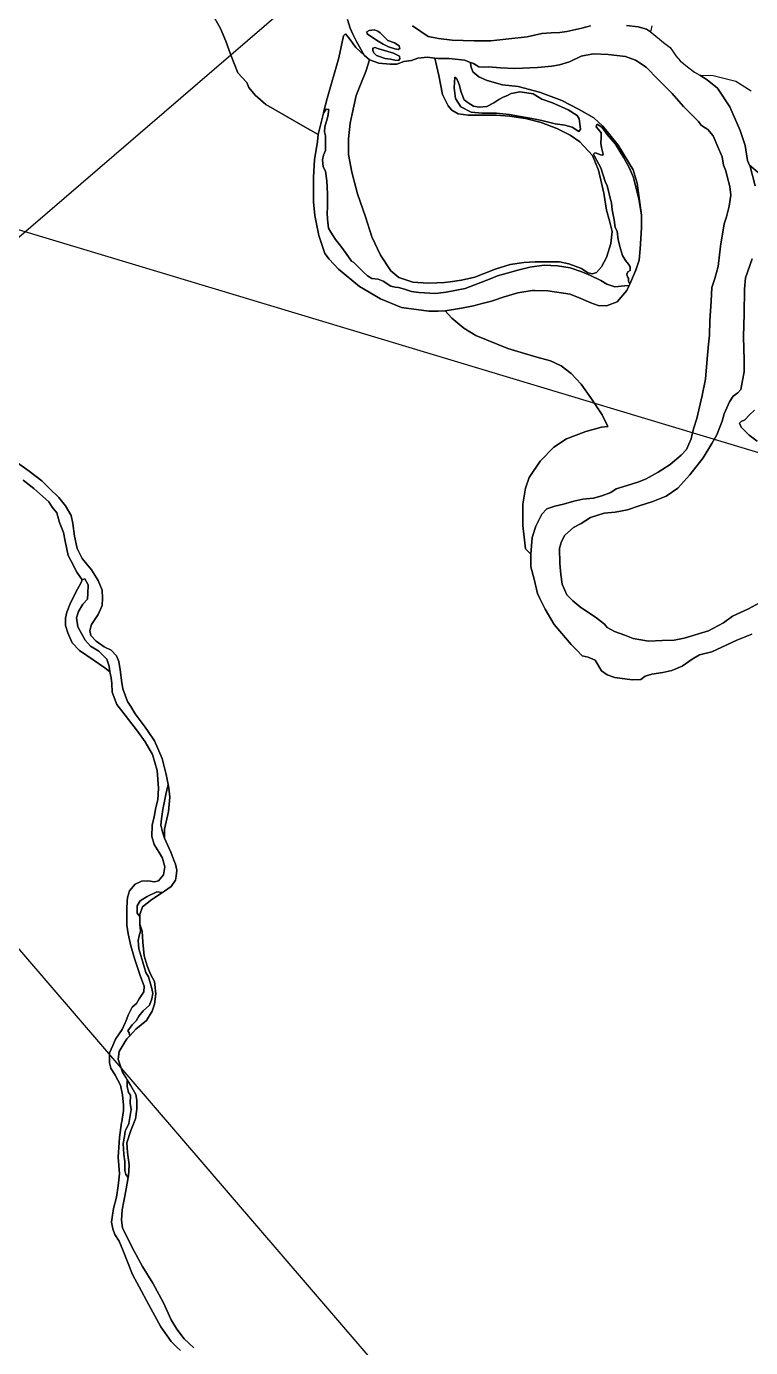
# Model space of a CAD drawing. Header units: inches. Extents: x 288635 to 1232953, y 676945 to 1655780.
# Drawn here: x 402985 to 427637, y 836816 to 881761 of the extents above; entities that cross this region are included whole.
import ezdxf

# ---------------------------------------------------------------- set-up
doc = ezdxf.new("R2010")
doc.units = ezdxf.units.IN
doc.header["$MEASUREMENT"] = 0
doc.layers.add('Images', color=7, linetype='Continuous')
picture_1 = doc.add_image_def('image13.jpg', size_in_pixel=(2536, 3725))
picture_2 = doc.add_image_def('image14.jpg', size_in_pixel=(2572, 3729))

msp = doc.modelspace()

# ---------------------------------------------------------------- linework, layer by layer
at = {"color": 1}
for points in [[(409385.1282, 882051.1064), (409593.4086, 881685.3457), (409771.209, 881258.6249), (409928.6893, 880816.664), (410187.0995, 880182.2624), (410486.8201, 879857.1418), (410552.8603, 879684.4214), (410776.3807, 879420.2609), (411131.9814, 879105.3003), (412473.1041, 878328.0587), (412920.145, 878089.2982), (412889.6649, 877845.4578), (412793.1447, 877220.6165), (412762.6647, 876631.3353), (412762.6647, 875798.2137), (412808.3848, 875325.7727), (412935.385, 874645.0514), (413148.7455, 874030.3701), (413296.4891, 873841.9864), (413608.698, 873503.3191), (414328.3661, 872915.9429), (415036.8159, 872493.667), (415758.1773, 872193.9465), (416687.8192, 872072.0262), (417002.7118, 872077.8575), (417236.4603, 872082.1862), (417465.0608, 871833.2657), (417876.5416, 871497.9851), (418282.9424, 871243.9846), (419370.0646, 870807.1037), (419822.1855, 870664.8634), (420360.6665, 870512.4631), (420822.9475, 870380.3828), (421193.7882, 870217.8225), (421534.1489, 869948.582), (421869.4296, 869592.9812), (422219.9503, 869090.0602), (422580.631, 868551.5792), (422778.7514, 868155.3384), (422565.391, 868129.9383), (422031.9899, 867982.618), (421701.7892, 867850.5378), (421366.5086, 867733.6975), (420939.7877, 867444.137), (420472.4268, 866971.696), (420101.586, 866417.9749), (419979.6658, 866057.2942), (419878.0656, 865508.6531), (419883.1456, 864787.2916), (419979.6658, 863984.65), (420152.3861, 863801.7697), (420157.4661, 863380.1288), (420264.1464, 862958.488), (420380.9866, 862470.807), (420467.3468, 862298.0867), (420640.0671, 861932.3259), (420955.0277, 861419.2449), (421533.9821, 860737.8885), (421730.1787, 860530.4807), (421904.3995, 860346.3044), (422110.7749, 860298.6793), (422348.9004, 860198.1375), (422565.8592, 859838.3034), (422756.3596, 859706.0115), (423020.9434, 859616.053), (423603.0279, 859536.6778), (423904.6535, 859547.2612), (424047.5288, 859653.0947), (424269.7793, 859721.8865), (424645.4883, 859785.3866), (424952.4056, 859854.1784), (425312.2397, 859997.0537), (425645.6153, 860229.8875), (425899.6159, 860378.0545), (426312.3667, 860483.888), (427164.3267, 860880.7638), (427682.9111, 861081.8476)], [(413918.1797, 881995.0841), (414004.5399, 881705.5235), (414101.0601, 881497.2431), (414222.9804, 881253.4026), (414380.4607, 880958.762), (414476.9809, 880786.0416), (414203.0221, 881046.001), (413959.1817, 881376.2017), (413847.4214, 881513.3619), (413781.3813, 881442.2418), (413623.901, 880695.4803), (413227.6602, 879308.6375), (413110.82, 878876.8367), (413097.9007, 878814.8239), (412920.145, 878089.2982), (412473.1041, 878328.0587), (411131.9814, 879105.3003), (410776.3807, 879420.2609), (410552.8603, 879684.4214), (410486.8201, 879857.1418), (410187.0995, 880182.2624), (409928.6893, 880816.664), (409771.209, 881258.6249), (409593.4086, 881685.3457), (409385.1282, 882051.1064)], [(422186.6583, 881775.3736), (421892.0177, 881704.2535), (421384.0167, 881587.4132), (421145.2562, 881551.8532), (420845.5356, 881541.6932), (420525.495, 881516.2931), (420032.734, 881409.6129), (419402.8127, 881338.4927), (418798.2915, 881272.4526), (418229.3304, 881267.3726), (417482.5689, 881297.8527), (417010.1279, 881348.6528), (416661.3852, 881421.0429), (416133.0642, 881776.6436)], [(424274.5425, 881780.4536), (424234.3654, 881574.906), (424091.6621, 881663.6134), (423812.2615, 881749.9736), (423416.0207, 881795.6937)], [(427888.8404, 876791.7804), (427604.2035, 877037.4107), (427532.1755, 877201.4744), (427455.9754, 877704.3954), (427278.175, 878222.5565), (426932.7343, 879020.1181), (426506.0135, 879655.1193), (426155.4928, 879944.6799), (425911.6523, 880102.1602), (426359.7574, 880088.707), (427131.9189, 879900.7466), (427660.24, 879570.5459)], [(427796.336, 876337.8727), (427623.6157, 876993.194), (427604.2035, 877037.4107), (427888.8404, 876791.7804)], [(427945.2438, 862146.3352), (427568.0531, 861943.1348), (427015.602, 861695.4843), (426717.1514, 861466.8838), (426202.8004, 861200.1833), (425377.2987, 860952.5328), (425034.398, 860882.6826), (424621.6472, 860869.9826), (424158.0963, 860850.9326), (423637.3952, 860933.4827), (423351.6447, 861047.783), (422999.8539, 861174.7832), (422756.0135, 861317.0235), (422664.5733, 861423.7037), (422359.7727, 861667.5442), (421861.9317, 861997.7449), (421582.5311, 862216.1853), (421384.4107, 862419.3857), (421226.9304, 862785.1464), (421181.2103, 863110.2671), (421145.6502, 863491.2679), (421135.4902, 864014.5089), (421201.5304, 864243.1094), (421308.2106, 864451.3898), (421602.8512, 864710.4703), (421872.0917, 864847.6306), (422181.9723, 865050.831), (422649.3332, 865203.2313), (423030.334, 865238.7913), (423451.9749, 865314.9915), (423843.1356, 865447.0718), (424306.2632, 865600.9537), (424758.3841, 865778.7541), (425154.6249, 866047.9946), (425566.1057, 866505.1955), (426023.3067, 867084.3167), (426312.8672, 867571.9977), (426490.6676, 867866.6383), (426663.3879, 868333.9992), (426739.5881, 868577.8397), (426922.4685, 868989.3205), (427044.3887, 869177.2809), (427206.949, 869299.2011), (427303.4692, 869405.8813), (427359.3493, 869710.682), (427420.3095, 870005.3225), (427415.3353, 870409.5009), (427395.0152, 871201.9824), (427420.4153, 871984.304), (427425.4953, 872817.4257), (427461.0554, 873208.5865), (427684.5758, 873858.8278)], [(427858.3604, 867652.8421), (427589.1198, 867856.0425), (427314.7993, 868130.3631), (427258.9192, 868262.4433), (427319.8793, 868318.3234), (427436.7195, 868379.2835), (427594.1999, 868541.8439), (427766.9202, 868704.4042)], [(427766.9202, 868704.4042), (427594.1999, 868541.8439), (427436.7195, 868379.2835), (427319.8793, 868318.3234), (427258.9192, 868262.4433), (427314.7993, 868130.3631), (427589.1198, 867856.0425), (427858.3604, 867652.8421)], [(408687.2714, 836805.1846), (408357.0708, 837115.0652), (408108.1503, 837445.2658), (407915.1099, 837760.2265), (407650.9494, 838334.2676), (407285.1886, 839004.829), (406939.7479, 839573.7901), (406584.1472, 840218.9514), (406259.0266, 840894.5927), (406218.3865, 841153.6733), (406248.8666, 841504.194), (406304.2965, 841797.6468), (406335.2267, 841961.3949), (406380.6358, 842218.7127), (406380.6377, 842218.7235), (406380.6389, 842218.7304), (406447.378, 842596.9184), (406457.147, 842652.2763), (406482.547, 843038.357), (406426.6669, 843449.8379), (406406.3469, 843780.0385), (406543.5071, 844196.5993), (406700.9875, 844597.9201), (406741.6275, 844928.1208), (406741.6275, 845238.0014), (406711.1475, 845425.9618), (406533.3471, 845740.9224), (406418.8022, 845927.5882), (406374.8406, 845999.2294), (406259.0266, 846187.9633), (406111.7063, 846629.9242), (406147.2664, 846883.9247), (406315.0119, 847171.1177), (406406.3469, 847320.8056), (406503.5676, 847424.5076), (406711.1475, 847645.9262), (407076.9082, 847940.5668), (407262.3286, 848260.1136), (407346.9954, 848498.2391), (407389.3288, 848847.4898), (407346.9954, 849265.5323), (407204.1201, 849519.5328), (407092.9949, 849805.2833), (406997.7447, 850143.9507), (406950.1196, 850609.6183), (406928.9529, 850980.0357), (406849.5778, 851223.4528), (406845.3031, 851484.2075), (406844.2861, 851546.2452), (406939.5363, 851810.829), (407251.7452, 852059.5378), (407616.5266, 852296.8655), (407690.9544, 852345.2884), (407907.9132, 852504.0387), (408061.3718, 852715.7058), (408082.5386, 852847.9978), (408103.7053, 853059.6648), (408061.3718, 853266.0403), (408008.2934, 853396.168), (407897.3299, 853668.2077), (407690.9544, 854149.7504), (407680.3711, 854456.6676), (407817.9547, 855049.3355), (407865.5798, 855541.4615), (407828.538, 855848.3788), (407806.6461, 855967.4158), (407743.8712, 856308.7547), (407711.4027, 856443.8237), (407611.5793, 856859.0891), (407346.9954, 857451.757), (407127.7714, 857771.6083), (407024.2031, 857922.7162), (406690.3592, 858371.2388), (406537.2525, 858620.4124), (406431.2787, 858792.8796), (406268.7184, 859224.6805), (406222.9983, 859514.2411), (406187.1509, 859797.037), (406177.2782, 859874.9218), (406131.5581, 860154.3224), (406050.2779, 860347.3628), (405872.4776, 860540.4031), (405628.6371, 860652.1634), (405359.3965, 860845.2038), (405176.5162, 861038.2441), (405146.0361, 861205.8845), (405201.9162, 861419.2449), (405425.4367, 861749.4456), (405562.597, 862059.3262), (405577.837, 862313.3267), (405562.597, 862582.5672), (405425.4367, 862912.7679), (405196.8362, 863278.5286), (404886.9556, 863654.4494), (404709.1552, 863999.8901), (404622.7951, 864421.5309), (404566.915, 864848.2518), (404505.9548, 865122.5723), (404312.9145, 865452.773), (404089.394, 865732.1735), (403774.4334, 866042.0541), (403510.2728, 866301.1347), (403083.552, 866626.2553), (402677.1512, 866915.8159)], [(402876.3451, 866324.5161), (403242.1058, 866045.1155), (403745.0268, 865587.9146), (403861.867, 865410.1143), (404019.3473, 865217.0739), (404115.8675, 864881.7932), (404242.8678, 864546.5125), (404303.8279, 864246.7919), (404410.5081, 863759.111), (404491.7883, 863591.4706), (404705.1487, 863195.2298), (404807.7187, 863042.8401), (404882.9491, 862931.0693), (404852.469, 862839.6291), (404720.3887, 862621.1887), (404486.7083, 862148.7477), (404364.788, 861838.8671), (404319.0679, 861635.6667), (404319.0679, 861376.5862), (404395.2681, 861127.6657), (404542.5884, 860787.305), (404797.3721, 860531.6958), (405254.573, 860211.6552), (405655.8938, 859942.4147), (405823.5341, 859805.2544), (405869.2542, 859596.974), (405889.5743, 859409.0136), (405904.8143, 859114.373), (406062.2946, 858697.8122), (406346.7752, 858332.0514), (406459.1605, 858187.1692), (406768.416, 857788.4903), (407022.4165, 857422.7296), (407281.497, 856996.0088), (407438.9773, 856447.3677), (407479.6174, 855842.8465), (407464.3774, 855451.6857), (407388.1772, 855192.6052), (407357.6972, 854994.4848), (407332.2971, 854872.5645), (407271.337, 854593.164), (407251.017, 854202.0032), (407337.3771, 853932.7626), (407499.9375, 853653.3621), (407617.5679, 853467.1139), (407633.5117, 853415.2597), (407698.0579, 853165.6811), (407647.2578, 852901.5206), (407484.6974, 852698.3202), (407342.4572, 852657.6801), (407113.8567, 852698.3202), (406905.5763, 852683.0801), (406858.5321, 852662.2931), (406687.1358, 852586.5599), (406489.0154, 852357.9595), (406428.0553, 852129.359), (406416.8621, 851985.7667), (406398.4219, 851749.2049), (406402.6553, 851181.9371), (406452.9262, 850894.5991), (406539.2864, 850483.1182), (406676.4467, 850020.8373), (406869.487, 849436.6361), (406991.4073, 849111.5155), (406986.3273, 848918.4751), (406823.767, 848679.7146), (406732.3268, 848522.2343), (406585.0065, 848395.2341), (406452.9262, 848120.9135), (406366.2457, 847910.4037), (406346.246, 847861.833), (406249.7258, 847638.3125), (406016.0453, 847313.1919), (405922.3128, 847089.676), (405817.9249, 846840.7509), (405812.8449, 846500.3903), (405863.645, 846322.5899), (406010.9653, 846083.8294), (406183.6857, 845743.4688), (406259.8858, 845413.2681), (406290.3659, 845067.8274), (406285.2859, 844884.947), (406229.4058, 844498.8663), (406226.0326, 844475.2541), (406176.7565, 844130.3214), (406153.2056, 843965.4652), (406142.4874, 843787.275), (406112.5655, 843289.8238), (406150.6914, 842727.4673), (406112.5655, 842314.4619), (406050.6054, 841938.4998), (405954.7072, 841542.1414), (405919.1471, 841318.621), (405883.587, 841079.8605), (405929.3071, 840851.26), (405995.3472, 840663.2997), (406142.6675, 840439.7792), (406274.7478, 840104.4985), (406594.7884, 839306.9369), (406818.3089, 838880.2161), (407153.5896, 838275.6949), (407565.0704, 837518.7734), (407915.5911, 837020.9324), (408103.5515, 836832.972), (408225.4717, 836716.1318)]]:
    msp.add_lwpolyline(points, dxfattribs=at)
at = {"color": 1, "ltscale": 3}
for points in [[(427682.9111, 861081.8476), (427164.3267, 860880.7638), (426312.3667, 860483.888), (425899.6159, 860378.0545), (425645.6153, 860229.8875), (425312.2397, 859997.0537), (424952.4056, 859854.1784), (424645.4883, 859785.3866), (424269.7793, 859721.8865), (424047.5288, 859653.0947), (423904.6535, 859547.2612), (423603.0279, 859536.6778), (423020.9434, 859616.053), (422756.3596, 859706.0115), (422565.8592, 859838.3034), (422348.9004, 860198.1375), (422110.7749, 860298.6793), (421904.3995, 860346.3044), (421730.1787, 860530.4807), (421533.9821, 860737.8885), (420955.0277, 861419.2449), (420640.0671, 861932.3259), (420467.3468, 862298.0867), (420380.9866, 862470.807), (420264.1464, 862958.488), (420157.4661, 863380.1288), (420152.3861, 863801.7697), (420195.6883, 864370.1096), (420327.7686, 864756.1904), (420530.969, 865162.5912), (420698.6093, 865345.4716), (420978.0099, 865441.9918), (421267.5705, 865508.0319), (421623.1712, 865609.6321), (421922.8918, 865675.6722), (422293.7325, 865716.3123), (422573.1331, 865792.5125), (422877.9337, 865909.3527), (423065.8941, 866026.1929), (423431.6548, 866143.0332), (423828.7423, 866266.4351), (424082.7428, 866368.0353), (424494.2236, 866596.6357), (424895.5444, 866860.7963), (425271.4652, 867170.6769), (425459.4255, 867368.7973), (425611.8258, 867734.558), (425652.4659, 867892.0383), (425703.266, 868105.3987), (425804.8662, 868425.4394), (425987.7466, 869207.761), (426099.5068, 869756.402), (426155.4928, 870455.2209), (426201.2129, 870953.0619), (426241.8529, 871262.9426), (426252.013, 871740.4635), (426292.653, 872411.0249), (426318.0531, 872883.4658), (426414.5733, 873183.1864), (426536.4935, 873594.6672), (426607.6137, 874290.6286), (426734.6139, 875042.4701), (426820.9741, 875286.3106), (426902.2543, 875641.9113), (426963.2144, 876017.8321), (426927.6543, 876312.4727), (426831.1341, 876698.5534), (426790.494, 876850.9537), (426719.3739, 877038.9141), (426673.6538, 877323.3947), (426526.3335, 877663.7554), (426358.6932, 878034.5961), (426180.8928, 878253.0365), (426003.0925, 878364.7968), (425942.1323, 878415.5969), (425860.8522, 878522.2771), (425611.9317, 878771.1976), (425352.8512, 879035.3581), (425115.2016, 879310.7342), (424965.4238, 879484.289), (424503.1429, 879946.57), (424076.4221, 880378.3708), (423715.7413, 880617.1313), (423380.4607, 880739.0515), (422786.0995, 880805.0917), (422283.1785, 880825.4117), (421866.6176, 880744.1316), (421475.4569, 880561.2512), (421135.0962, 880454.571), (420865.8556, 880408.8509), (420383.2547, 880358.0508), (419606.0131, 880332.6507), (419118.3321, 880347.8908), (418717.0113, 880388.5308), (418544.291, 880373.2908), (418381.7307, 880388.5308), (418209.0103, 880500.2911), (418102.3301, 880530.7711), (417899.1297, 880617.1313), (417375.8887, 880673.0114), (416994.8879, 880673.0114), (416892.5571, 880684.5416), (416634.2072, 880713.6515), (416305.7845, 880679.3614), (416097.5041, 880598.0813), (415838.4236, 880572.6812), (415599.6631, 880476.161), (415371.0626, 880471.081), (414984.9819, 880506.6411), (414664.9412, 880628.5613), (414476.9809, 880786.0416), (414380.4607, 880958.762), (414222.9804, 881253.4026), (414101.0601, 881497.2431), (414004.5399, 881705.5235), (413918.1797, 881995.0841)], [(416133.0642, 881776.6436), (416661.3852, 881421.0429), (417010.1279, 881348.6528), (417482.5689, 881297.8527), (418229.3304, 881267.3726), (418798.2915, 881272.4526), (419402.8127, 881338.4927), (420032.734, 881409.6129), (420525.495, 881516.2931), (420845.5356, 881541.6932), (421145.2562, 881551.8532), (421384.0167, 881587.4132), (421892.0177, 881704.2535), (422186.6583, 881775.3736)], [(423416.0207, 881795.6937), (423812.2615, 881749.9736), (424091.6621, 881663.6134), (424234.3654, 881574.906), (424279.6225, 881546.7732), (424670.7832, 881216.5725), (424899.3837, 881043.8522), (424975.5839, 880927.0119), (425092.4241, 880759.3716), (425239.7444, 880586.6512), (425493.7449, 880388.5308), (425722.3454, 880205.6505), (425911.6523, 880102.1602), (426155.4928, 879944.6799), (426506.0135, 879655.1193), (426932.7343, 879020.1181), (427278.175, 878222.5565), (427455.9754, 877704.3954), (427532.1755, 877201.4744), (427604.2035, 877037.4107), (427623.6157, 876993.194), (427796.336, 876337.8727)], [(427684.5758, 873858.8278), (427461.0554, 873208.5865), (427425.4953, 872817.4257), (427420.4153, 871984.304), (427395.0152, 871201.9824), (427415.3353, 870409.5009), (427420.3095, 870005.3225), (427359.3493, 869710.682), (427303.4692, 869405.8813), (427206.949, 869299.2011), (427044.3887, 869177.2809), (426922.4685, 868989.3205), (426739.5881, 868577.8397), (426663.3879, 868333.9992), (426490.6676, 867866.6383), (426312.8672, 867571.9977), (426023.3067, 867084.3167), (425566.1057, 866505.1955), (425154.6249, 866047.9946), (424758.3841, 865778.7541), (424306.2632, 865600.9537), (423843.1356, 865447.0718), (423451.9749, 865314.9915), (423030.334, 865238.7913), (422649.3332, 865203.2313), (422181.9723, 865050.831), (421872.0917, 864847.6306), (421602.8512, 864710.4703), (421308.2106, 864451.3898), (421201.5304, 864243.1094), (421135.4902, 864014.5089), (421145.6502, 863491.2679), (421181.2103, 863110.2671), (421226.9304, 862785.1464), (421384.4107, 862419.3857), (421582.5311, 862216.1853), (421861.9317, 861997.7449), (422359.7727, 861667.5442), (422664.5733, 861423.7037), (422756.0135, 861317.0235), (422999.8539, 861174.7832), (423351.6447, 861047.783), (423637.3952, 860933.4827), (424158.0963, 860850.9326), (424621.6472, 860869.9826), (425034.398, 860882.6826), (425377.2987, 860952.5328), (426202.8004, 861200.1833), (426717.1514, 861466.8838), (427015.602, 861695.4843), (427568.0531, 861943.1348), (427945.2438, 862146.3352)], [(402677.1512, 866915.8159), (403083.552, 866626.2553), (403510.2728, 866301.1347), (403774.4334, 866042.0541), (404089.394, 865732.1735), (404312.9145, 865452.773), (404505.9548, 865122.5723), (404566.915, 864848.2518), (404622.7951, 864421.5309), (404709.1552, 863999.8901), (404886.9556, 863654.4494), (405196.8362, 863278.5286), (405425.4367, 862912.7679), (405562.597, 862582.5672), (405577.837, 862313.3267), (405562.597, 862059.3262), (405425.4367, 861749.4456), (405201.9162, 861419.2449), (405146.0361, 861205.8845), (405176.5162, 861038.2441), (405359.3965, 860845.2038), (405628.6371, 860652.1634), (405872.4776, 860540.4031), (406050.2779, 860347.3628), (406131.5581, 860154.3224), (406177.2782, 859874.9218), (406187.1509, 859797.037), (406222.9983, 859514.2411), (406268.7184, 859224.6805), (406431.2787, 858792.8796), (406537.2525, 858620.4124), (406690.3592, 858371.2388), (407024.2031, 857922.7162), (407127.7714, 857771.6083), (407346.9954, 857451.757), (407611.5793, 856859.0891), (407711.4027, 856443.8237), (407743.8712, 856308.7547), (407806.6461, 855967.4158), (407725.9636, 855629.4423), (407634.5234, 855116.3613), (407578.6433, 854801.4006), (407558.3232, 854582.9602), (407614.2033, 854364.5198), (407690.9544, 854149.7504), (407897.3299, 853668.2077), (408008.2934, 853396.168), (408061.3718, 853266.0403), (408103.7053, 853059.6648), (408082.5386, 852847.9978), (408061.3718, 852715.7058), (407907.9132, 852504.0387), (407690.9544, 852345.2884), (407616.5266, 852296.8655), (407421.1629, 852322.3557), (407090.9623, 852159.7954), (406857.2818, 852012.4751), (406755.6816, 851839.7547), (406760.7616, 851595.9142), (406845.3031, 851484.2075), (406849.5778, 851223.4528), (406867.4418, 850986.313), (406826.8018, 850828.8327), (406791.2417, 850661.1924), (406816.6417, 850376.7118), (406948.722, 849929.6709), (407050.3222, 849579.1502), (407136.6824, 849426.7499), (407258.6026, 849035.5891), (407289.0827, 848857.7888), (407258.6026, 848685.0684), (407172.2424, 848461.548), (406958.882, 848273.5876), (406811.5617, 848085.6272), (406725.2016, 847928.1469), (406588.0413, 847796.0666), (406440.5093, 847594.2209), (406478.6094, 847518.0207), (406503.5676, 847424.5076), (406406.3469, 847320.8056), (406315.0119, 847171.1177), (406147.2664, 846883.9247), (406111.7063, 846629.9242), (406259.0266, 846187.9633), (406374.8406, 845999.2294), (406418.8022, 845927.5882), (406410.8759, 845697.6838), (406461.676, 845498.7167), (406525.1762, 845405.5832), (406516.7095, 845130.416), (406546.3429, 844914.5155), (406508.2428, 844639.3483), (406470.1427, 844440.3813), (406381.2425, 844249.8809), (406343.1425, 844182.1474), (406326.2091, 844000.1137), (406283.8757, 843754.5799), (406305.0424, 843390.5125), (406334.6758, 843149.212), (406338.9091, 842840.1781), (406372.7758, 842704.7111), (406447.378, 842596.9184), (406380.6389, 842218.7304), (406380.6377, 842218.7235), (406380.6358, 842218.7127), (406335.2267, 841961.3949), (406304.2965, 841797.6468), (406248.8666, 841504.194), (406218.3865, 841153.6733), (406259.0266, 840894.5927), (406584.1472, 840218.9514), (406939.7479, 839573.7901), (407285.1886, 839004.829), (407650.9494, 838334.2676), (407915.1099, 837760.2265), (408108.1503, 837445.2658), (408357.0708, 837115.0652), (408687.2714, 836805.1846)], [(408225.4717, 836716.1318), (408103.5515, 836832.972), (407915.5911, 837020.9324), (407565.0704, 837518.7734), (407153.5896, 838275.6949), (406818.3089, 838880.2161), (406594.7884, 839306.9369), (406274.7478, 840104.4985), (406142.6675, 840439.7792), (405995.3472, 840663.2997), (405929.3071, 840851.26), (405883.587, 841079.8605), (405919.1471, 841318.621), (405954.7072, 841542.1414), (406050.6054, 841938.4998), (406112.5655, 842314.4619), (406150.6914, 842727.4673), (406112.5655, 843289.8238), (406142.4874, 843787.275), (406153.2056, 843965.4652), (406176.7565, 844130.3214), (406226.0326, 844475.2541), (406229.4058, 844498.8663), (406285.2859, 844884.947), (406290.3659, 845067.8274), (406259.8858, 845413.2681), (406183.6857, 845743.4688), (406010.9653, 846083.8294), (405863.645, 846322.5899), (405812.8449, 846500.3903), (405817.9249, 846840.7509), (405922.3128, 847089.676), (406016.0453, 847313.1919), (406249.7258, 847638.3125), (406346.246, 847861.833), (406366.2457, 847910.4037), (406452.9262, 848120.9135), (406585.0065, 848395.2341), (406732.3268, 848522.2343), (406823.767, 848679.7146), (406986.3273, 848918.4751), (406991.4073, 849111.5155), (406869.487, 849436.6361), (406676.4467, 850020.8373), (406539.2864, 850483.1182), (406452.9262, 850894.5991), (406402.6553, 851181.9371), (406398.4219, 851749.2049), (406416.8621, 851985.7667), (406428.0553, 852129.359), (406489.0154, 852357.9595), (406687.1358, 852586.5599), (406858.5321, 852662.2931), (406905.5763, 852683.0801), (407113.8567, 852698.3202), (407342.4572, 852657.6801), (407484.6974, 852698.3202), (407647.2578, 852901.5206), (407698.0579, 853165.6811), (407633.5117, 853415.2597), (407617.5679, 853467.1139), (407499.9375, 853653.3621), (407337.3771, 853932.7626), (407251.017, 854202.0032), (407271.337, 854593.164), (407332.2971, 854872.5645), (407357.6972, 854994.4848), (407388.1772, 855192.6052), (407464.3774, 855451.6857), (407479.6174, 855842.8465), (407438.9773, 856447.3677), (407281.497, 856996.0088), (407022.4165, 857422.7296), (406768.416, 857788.4903), (406459.1605, 858187.1692), (406346.7752, 858332.0514), (406062.2946, 858697.8122), (405904.8143, 859114.373), (405889.5743, 859409.0136), (405869.2542, 859596.974), (405823.5341, 859805.2544), (405805.7197, 859998.251), (405719.3595, 860237.0115), (405450.119, 860511.3321), (405170.7184, 860673.8924), (404987.8381, 860877.0928), (404738.9176, 861334.2937), (404688.1175, 861639.0943), (404759.2376, 861852.4547), (404906.5579, 862111.5353), (405069.1182, 862279.1756), (405079.2783, 862472.216), (405084.3583, 862761.7766), (404972.598, 862964.977), (404882.9491, 862931.0693), (404807.7187, 863042.8401), (404705.1487, 863195.2298), (404491.7883, 863591.4706), (404410.5081, 863759.111), (404303.8279, 864246.7919), (404242.8678, 864546.5125), (404115.8675, 864881.7932), (404019.3473, 865217.0739), (403861.867, 865410.1143), (403745.0268, 865587.9146), (403242.1058, 866045.1155), (402876.3451, 866324.5161)]]:
    msp.add_lwpolyline(points, dxfattribs=at)
at = {"color": 1}
for points in [[(414213.1822, 879405.1577), (414070.9419, 878785.3965), (414009.9818, 878470.4359), (413943.9416, 877931.9548), (413943.9416, 877408.7137), (414065.8619, 876799.1125), (414253.8222, 876062.511), (414523.0628, 875285.2695), (414741.5032, 874604.5481), (415041.2238, 873974.6269), (415386.6645, 873446.3058), (415666.0651, 873217.7054), (416143.586, 873055.145), (416656.667, 873024.665), (416961.256, 873041.3867), (417220.3365, 873046.4667), (417408.9582, 873072.9399), (417799.4577, 873127.7468), (418246.4986, 873234.4271), (418937.3799, 873503.6676), (419450.461, 873661.1479), (419917.8219, 873732.2681), (420298.8227, 873757.6681), (420720.4635, 873752.5881), (421131.9443, 873747.5081), (421451.985, 873681.468), (421878.7058, 873529.0676), (422092.0662, 873381.7474), (422254.6266, 873341.1073), (422391.7868, 873391.9074), (422564.5072, 873584.9478), (422727.0675, 873899.9084), (422884.5478, 874377.4293), (422920.1079, 874788.9102), (422833.7477, 875144.5109), (422732.1475, 875510.2716), (422635.6273, 876089.3928), (422539.1071, 876526.2736), (422457.827, 876871.7143), (422259.7066, 877369.5553), (421827.9057, 877831.8363), (421497.7051, 878061.4527), (421040.5041, 878290.0532), (420502.0231, 878493.2536), (419973.702, 878630.4139), (419425.0609, 878706.614), (418978.02, 878742.1741), (418657.9794, 878742.1741), (418017.8981, 878742.1741), (417682.6174, 878787.8942), (417464.177, 878914.8944), (417337.1767, 879057.1347), (417144.1364, 879443.2155), (417027.2961, 880093.4568), (416892.5571, 880684.5416), (416994.8879, 880673.0114), (417375.8887, 880673.0114), (417899.1297, 880617.1313), (418102.3301, 880530.7711), (418114.4183, 880408.4174), (418185.5384, 880210.297), (418388.7388, 880047.7367), (418673.2194, 879915.6564), (419186.3004, 879768.3361), (419724.7815, 879712.456), (420456.303, 879524.4956), (421208.1445, 879240.0151), (421777.1056, 878945.3745), (422298.0183, 878652.0462), (422602.8189, 878362.4856), (423131.14, 877722.4044), (423639.141, 876884.2027), (423771.2213, 876427.0018), (423920.8699, 875342.6313), (423831.6436, 875886.8302), (423648.7456, 876619.4058), (423516.6653, 876934.3664), (423323.6249, 877289.9671), (423039.1444, 877752.248), (422754.6638, 878087.5287), (422581.9434, 878317.3991), (422442.2432, 878418.9993), (422397.7931, 878418.9993), (422385.0931, 878342.7992), (422458.1182, 878250.724), (422553.3684, 878145.9488), (422547.0184, 877980.8485), (422540.6684, 877793.5231), (422562.8934, 877644.2978), (422594.6435, 877510.9475), (422620.0435, 877412.5223), (422597.8185, 877383.9473), (422531.1433, 877396.6473), (422391.4431, 877453.7974), (422331.1179, 877460.1474), (422293.0179, 877412.5223), (422318.4179, 877342.6722), (422400.9681, 877202.9719), (422536.2234, 876954.6864), (422683.5437, 876487.3255), (422759.7438, 876340.0052), (422795.3039, 876162.2048), (422846.104, 875964.0844), (422907.0641, 875755.804), (422922.3041, 875517.0435), (422988.3443, 875177.3179), (423030.6777, 874923.3174), (423098.4111, 874796.3171), (423132.2779, 874499.9832), (423204.2447, 874199.4159), (423280.4448, 873966.5821), (423373.5784, 873793.0151), (423475.1786, 873674.4815), (423538.6787, 873577.1147), (423538.6787, 873454.3478), (423454.0119, 873407.781), (423428.6118, 873327.3475), (423441.3118, 873242.6807), (423479.4119, 873191.8806), (423479.4119, 873094.5137), (423523.978, 872995.8748), (423504.0245, 872950.3669), (423349.4483, 872931.0009), (423019.2477, 872900.5208), (422739.8471, 872991.961), (422536.6467, 873113.8812), (422186.126, 873291.6816), (421886.4054, 873408.5218), (421495.2446, 873545.6821), (421058.3637, 873611.7222), (420611.3228, 873637.1223), (420123.6419, 873571.0822), (419712.161, 873469.482), (419346.4003, 873367.8817), (419021.2797, 873276.4416), (418802.8392, 873185.0014), (418360.8783, 873012.281), (417923.9975, 872844.6407), (417273.7562, 872717.6404), (416913.0754, 872677.0004), (416344.1143, 872712.5604), (416095.1938, 872748.1205), (415851.3533, 872819.2407), (415653.2329, 872875.1208), (415541.4727, 872885.2808), (415394.1524, 872925.9209), (415129.9919, 873093.5612), (414957.2715, 873164.6813), (414743.9111, 873185.0014), (414591.5108, 873276.4416), (414434.0305, 873418.6818), (414129.2299, 873733.6425), (414047.9497, 873774.2826), (413870.1494, 874038.4431), (413684.475, 874288.8876), (413511.7546, 874512.408), (413349.1943, 874766.4085), (413272.9942, 874898.4888), (413237.4341, 875203.2894), (413227.2741, 875421.7299), (413237.4341, 875599.5302), (413237.4341, 876066.8911), (413217.1141, 876503.772), (413161.2339, 876839.0527), (413085.0338, 876986.373), (413064.7137, 877225.1335), (413095.1938, 877382.6138), (413166.3139, 877535.0141), (413166.3139, 877682.3344), (413161.2339, 878037.9351), (413135.8339, 878175.0954), (413145.9939, 878347.8157), (413247.5941, 878693.2564), (413278.0742, 878937.0969), (413191.714, 878947.2569), (413097.9007, 878814.8239), (413110.82, 878876.8367), (413227.6602, 879308.6375), (413623.901, 880695.4803), (413781.3813, 881442.2418), (413847.4214, 881513.3619), (413959.1817, 881376.2017), (414203.0221, 881046.001), (414476.9809, 880786.0416), (414664.9412, 880628.5613), (414538.3028, 880228.1194), (414365.5825, 879811.5585), (414213.1822, 879405.1577)], [(415305.5797, 881070.63), (415529.1002, 880994.4298), (415640.8604, 880974.1098), (415696.7405, 881004.5899), (415671.3405, 881096.03), (415518.9402, 881197.6302), (415285.2597, 881283.9904), (415143.0194, 881426.2307), (415031.2592, 881543.0709), (414949.979, 881604.0311), (414833.1388, 881649.7511), (414655.3384, 881624.3511), (414574.0583, 881578.631), (414584.2183, 881507.5109), (414904.2589, 881294.1504), (415132.8594, 881162.0702), (415305.5797, 881070.63)], [(415696.7405, 881004.5899), (415640.8604, 880974.1098), (415529.1002, 880994.4298), (415305.5797, 881070.63), (415132.8594, 881162.0702), (414904.2589, 881294.1504), (414584.2183, 881507.5109), (414574.0583, 881578.631), (414655.3384, 881624.3511), (414833.1388, 881649.7511), (414949.979, 881604.0311), (415031.2592, 881543.0709), (415143.0194, 881426.2307), (415285.2597, 881283.9904), (415518.9402, 881197.6302), (415671.3405, 881096.03), (415696.7405, 881004.5899)], [(414971.0173, 881001.7362), (414858.5389, 881045.2299), (414782.3387, 881024.9099), (414782.3387, 880928.3897), (414822.9788, 880847.1095), (414904.2589, 880765.8294), (415193.8195, 880664.2292), (415376.6999, 880643.9091), (415524.0202, 880608.3491), (415651.0204, 880603.2691), (415701.8205, 880659.1492), (415686.5805, 880745.5093), (415483.3801, 880852.1896), (415285.2597, 880908.0697), (415056.6592, 880974.1098), (414971.0173, 881001.7362)], [(415701.8205, 880659.1492), (415651.0204, 880603.2691), (415524.0202, 880608.3491), (415376.6999, 880643.9091), (415193.8195, 880664.2292), (414904.2589, 880765.8294), (414822.9788, 880847.1095), (414782.3387, 880928.3897), (414782.3387, 881024.9099), (414858.5389, 881045.2299), (414971.0173, 881001.7362), (415056.6592, 880974.1098), (415285.2597, 880908.0697), (415483.3801, 880852.1896), (415686.5805, 880745.5093), (415701.8205, 880659.1492)], [(416892.5571, 880684.5416), (417027.2961, 880093.4568), (417144.1364, 879443.2155), (417337.1767, 879057.1347), (417464.177, 878914.8944), (417682.6174, 878787.8942), (418017.8981, 878742.1741), (418657.9794, 878742.1741), (418978.02, 878742.1741), (419425.0609, 878706.614), (419973.702, 878630.4139), (420502.0231, 878493.2536), (421040.5041, 878290.0532), (421497.7051, 878061.4527), (421827.9057, 877831.8363), (422259.7066, 877369.5553), (422457.827, 876871.7143), (422539.1071, 876526.2736), (422635.6273, 876089.3928), (422732.1475, 875510.2716), (422833.7477, 875144.5109), (422920.1079, 874788.9102), (422884.5478, 874377.4293), (422727.0675, 873899.9084), (422564.5072, 873584.9478), (422391.7868, 873391.9074), (422254.6266, 873341.1073), (422092.0662, 873381.7474), (421878.7058, 873529.0676), (421451.985, 873681.468), (421131.9443, 873747.5081), (420720.4635, 873752.5881), (420298.8227, 873757.6681), (419917.8219, 873732.2681), (419450.461, 873661.1479), (418937.3799, 873503.6676), (418246.4986, 873234.4271), (417799.4577, 873127.7468), (417408.9582, 873072.9399), (417220.3365, 873046.4667), (416961.256, 873041.3867), (416656.667, 873024.665), (416143.586, 873055.145), (415666.0651, 873217.7054), (415386.6645, 873446.3058), (415041.2238, 873974.6269), (414741.5032, 874604.5481), (414523.0628, 875285.2695), (414253.8222, 876062.511), (414065.8619, 876799.1125), (413943.9416, 877408.7137), (413943.9416, 877931.9548), (414009.9818, 878470.4359), (414070.9419, 878785.3965), (414213.1822, 879405.1577), (414365.5825, 879811.5585), (414538.3028, 880228.1194), (414664.9412, 880628.5613), (414984.9819, 880506.6411), (415371.0626, 880471.081), (415599.6631, 880476.161), (415838.4236, 880572.6812), (416097.5041, 880598.0813), (416305.7845, 880679.3614), (416634.2072, 880713.6515), (416892.5571, 880684.5416)], [(424076.4221, 880378.3708), (424503.1429, 879946.57), (424965.4238, 879484.289), (425115.2016, 879310.7342), (425352.8512, 879035.3581), (425611.9317, 878771.1976), (425860.8522, 878522.2771), (425942.1323, 878415.5969), (426003.0925, 878364.7968), (426180.8928, 878253.0365), (426358.6932, 878034.5961), (426526.3335, 877663.7554), (426673.6538, 877323.3947), (426719.3739, 877038.9141), (426790.494, 876850.9537), (426831.1341, 876698.5534), (426927.6543, 876312.4727), (426963.2144, 876017.8321), (426902.2543, 875641.9113), (426820.9741, 875286.3106), (426734.6139, 875042.4701), (426607.6137, 874290.6286), (426536.4935, 873594.6672), (426414.5733, 873183.1864), (426318.0531, 872883.4658), (426292.653, 872411.0249), (426252.013, 871740.4635), (426241.8529, 871262.9426), (426201.2129, 870953.0619), (426155.4928, 870455.2209), (426099.5068, 869756.402), (425987.7466, 869207.761), (425804.8662, 868425.4394), (425703.266, 868105.3987), (425652.4659, 867892.0383), (425611.8258, 867734.558), (425459.4255, 867368.7973), (425271.4652, 867170.6769), (424895.5444, 866860.7963), (424494.2236, 866596.6357), (424082.7428, 866368.0353), (423828.7423, 866266.4351), (423431.6548, 866143.0332), (423065.8941, 866026.1929), (422877.9337, 865909.3527), (422573.1331, 865792.5125), (422293.7325, 865716.3123), (421922.8918, 865675.6722), (421623.1712, 865609.6321), (421267.5705, 865508.0319), (420978.0099, 865441.9918), (420698.6093, 865345.4716), (420530.969, 865162.5912), (420327.7686, 864756.1904), (420195.6883, 864370.1096), (420152.3861, 863801.7697), (419979.6658, 863984.65), (419883.1456, 864787.2916), (419878.0656, 865508.6531), (419979.6658, 866057.2942), (420101.586, 866417.9749), (420472.4268, 866971.696), (420939.7877, 867444.137), (421366.5086, 867733.6975), (421701.7892, 867850.5378), (422031.9899, 867982.618), (422565.391, 868129.9383), (422778.7514, 868155.3384), (422580.631, 868551.5792), (422219.9503, 869090.0602), (421869.4296, 869592.9812), (421534.1489, 869948.582), (421193.7882, 870217.8225), (420822.9475, 870380.3828), (420360.6665, 870512.4631), (419822.1855, 870664.8634), (419370.0646, 870807.1037), (418282.9424, 871243.9846), (417876.5416, 871497.9851), (417465.0608, 871833.2657), (417236.4603, 872082.1862), (417596.2573, 872142.2249), (417796.9165, 872180.6846), (418205.8585, 872259.0651), (418279.2085, 872277.2511), (418544.7227, 872343.081), (418820.5397, 872411.4654), (418917.4949, 872445.1446), (419208.5633, 872546.2525), (419709.5415, 872701.026), (420202.3025, 872777.2261), (420281.1641, 872775.015), (420734.6377, 872762.3008), (421497.7051, 872655.3059), (421853.3058, 872502.9056), (422203.8265, 872360.6653), (422447.667, 872264.1451), (422732.1475, 872259.0651), (423097.9083, 872391.1454), (423428.1089, 872777.2261), (423504.0245, 872950.3669), (423523.978, 872995.8748), (423684.9807, 873363.074), (423717.6695, 873437.6275), (423763.0511, 873575.6631), (423839.5897, 873808.4682), (423880.2298, 874199.629), (423925.9499, 874910.8304), (423923.3117, 875135.077), (423920.8699, 875342.6313), (423771.2213, 876427.0018), (423639.141, 876884.2027), (423131.14, 877722.4044), (422602.8189, 878362.4856), (422298.0183, 878652.0462), (421777.1056, 878945.3745), (421208.1445, 879240.0151), (420456.303, 879524.4956), (419724.7815, 879712.456), (419186.3004, 879768.3361), (418673.2194, 879915.6564), (418388.7388, 880047.7367), (418185.5384, 880210.297), (418114.4183, 880408.4174), (418102.3301, 880530.7711), (418209.0103, 880500.2911), (418381.7307, 880388.5308), (418544.291, 880373.2908), (418717.0113, 880388.5308), (419118.3321, 880347.8908), (419606.0131, 880332.6507), (420383.2547, 880358.0508), (420865.8556, 880408.8509), (421135.0962, 880454.571), (421475.4569, 880561.2512), (421866.6176, 880744.1316), (422283.1785, 880825.4117), (422786.0995, 880805.0917), (423380.4607, 880739.0515), (423715.7413, 880617.1313), (424076.4221, 880378.3708)], [(418209.9597, 879050.2329), (418400.4601, 879015.3079), (418654.4606, 879031.1829), (418898.9361, 879161.3582), (419067.2114, 879278.8334), (419219.6117, 879351.8585), (419359.312, 879415.3587), (419483.1372, 879478.8588), (419610.1375, 879504.2589), (419780.9528, 879537.9139), (420019.7133, 879502.3538), (420233.0737, 879466.7938), (420532.7943, 879283.9134), (420893.4751, 879156.9132), (421426.8761, 878923.2327), (421736.7568, 878735.2723), (421802.7969, 878613.3521), (421848.517, 878267.9114), (421792.6369, 878186.6312), (421558.9564, 878328.8715), (421310.0359, 878405.0717), (420984.9153, 878450.7917), (420527.7143, 878557.472), (420187.3537, 878628.5921), (419420.2721, 878760.6724), (418988.4713, 878811.4725), (418500.7903, 878806.3925), (418119.7895, 878841.9525), (417769.9038, 879029.0662), (417597.1835, 879308.4668), (417551.4634, 879674.2275), (417571.7834, 880029.8282), (417637.8236, 879973.9481), (417719.1037, 879785.9878), (417780.0638, 879526.9072), (417891.8241, 879262.7467), (418023.9043, 879161.1465), (418209.9597, 879050.2329)], [(421848.517, 878267.9114), (421802.7969, 878613.3521), (421736.7568, 878735.2723), (421426.8761, 878923.2327), (420893.4751, 879156.9132), (420532.7943, 879283.9134), (420233.0737, 879466.7938), (420019.7133, 879502.3538), (419780.9528, 879537.9139), (419610.1375, 879504.2589), (419483.1372, 879478.8588), (419359.312, 879415.3587), (419219.6117, 879351.8585), (419067.2114, 879278.8334), (418898.9361, 879161.3582), (418654.4606, 879031.1829), (418400.4601, 879015.3079), (418209.9597, 879050.2329), (418023.9043, 879161.1465), (417891.8241, 879262.7467), (417780.0638, 879526.9072), (417719.1037, 879785.9878), (417637.8236, 879973.9481), (417571.7834, 880029.8282), (417551.4634, 879674.2275), (417597.1835, 879308.4668), (417769.9038, 879029.0662), (418119.7895, 878841.9525), (418500.7903, 878806.3925), (418988.4713, 878811.4725), (419420.2721, 878760.6724), (420187.3537, 878628.5921), (420527.7143, 878557.472), (420984.9153, 878450.7917), (421310.0359, 878405.0717), (421558.9564, 878328.8715), (421792.6369, 878186.6312), (421848.517, 878267.9114)], [(416344.1143, 872712.5604), (416913.0754, 872677.0004), (417273.7562, 872717.6404), (417923.9975, 872844.6407), (418360.8783, 873012.281), (418802.8392, 873185.0014), (419021.2797, 873276.4416), (419346.4003, 873367.8817), (419712.161, 873469.482), (420123.6419, 873571.0822), (420611.3228, 873637.1223), (421058.3637, 873611.7222), (421495.2446, 873545.6821), (421886.4054, 873408.5218), (422186.126, 873291.6816), (422536.6467, 873113.8812), (422739.8471, 872991.961), (423019.2477, 872900.5208), (423349.4483, 872931.0009), (423504.0245, 872950.3669), (423428.1089, 872777.2261), (423097.9083, 872391.1454), (422732.1475, 872259.0651), (422447.667, 872264.1451), (422203.8265, 872360.6653), (421853.3058, 872502.9056), (421497.7051, 872655.3059), (420734.6377, 872762.3008), (420281.1641, 872775.015), (420202.3025, 872777.2261), (419709.5415, 872701.026), (419208.5633, 872546.2525), (418917.4949, 872445.1446), (418820.5397, 872411.4654), (418544.7227, 872343.081), (418279.2085, 872277.2511), (418205.8585, 872259.0651), (417796.9165, 872180.6846), (417596.2573, 872142.2249), (417236.4603, 872082.1862), (417002.7118, 872077.8575), (416687.8192, 872072.0262), (415758.1773, 872193.9465), (415036.8159, 872493.667), (414328.3661, 872915.9429), (413608.698, 873503.3191), (413296.4891, 873841.9864), (413148.7455, 874030.3701), (412935.385, 874645.0514), (412808.3848, 875325.7727), (412762.6647, 875798.2137), (412762.6647, 876631.3353), (412793.1447, 877220.6165), (412889.6649, 877845.4578), (412920.145, 878089.2982), (413097.9007, 878814.8239), (413191.714, 878947.2569), (413278.0742, 878937.0969), (413247.5941, 878693.2564), (413145.9939, 878347.8157), (413135.8339, 878175.0954), (413161.2339, 878037.9351), (413166.3139, 877682.3344), (413166.3139, 877535.0141), (413095.1938, 877382.6138), (413064.7137, 877225.1335), (413085.0338, 876986.373), (413161.2339, 876839.0527), (413217.1141, 876503.772), (413237.4341, 876066.8911), (413237.4341, 875599.5302), (413227.2741, 875421.7299), (413237.4341, 875203.2894), (413272.9942, 874898.4888), (413349.1943, 874766.4085), (413511.7546, 874512.408), (413684.475, 874288.8876), (413870.1494, 874038.4431), (414047.9497, 873774.2826), (414129.2299, 873733.6425), (414434.0305, 873418.6818), (414591.5108, 873276.4416), (414743.9111, 873185.0014), (414957.2715, 873164.6813), (415129.9919, 873093.5612), (415394.1524, 872925.9209), (415541.4727, 872885.2808), (415653.2329, 872875.1208), (415851.3533, 872819.2407), (416095.1938, 872748.1205), (416344.1143, 872712.5604)], [(423039.1444, 877752.248), (423323.6249, 877289.9671), (423516.6653, 876934.3664), (423648.7456, 876619.4058), (423831.6436, 875886.8302), (423920.8699, 875342.6313), (423923.3117, 875135.077), (423925.9499, 874910.8304), (423880.2298, 874199.629), (423839.5897, 873808.4682), (423763.0511, 873575.6631), (423684.9807, 873363.074), (423523.978, 872995.8748), (423479.4119, 873094.5137), (423479.4119, 873191.8806), (423441.3118, 873242.6807), (423428.6118, 873327.3475), (423454.0119, 873407.781), (423538.6787, 873454.3478), (423538.6787, 873577.1147), (423475.1786, 873674.4815), (423373.5784, 873793.0151), (423280.4448, 873966.5821), (423204.2447, 874199.4159), (423132.2779, 874499.9832), (423098.4111, 874796.3171), (423030.6777, 874923.3174), (422988.3443, 875177.3179), (422922.3041, 875517.0435), (422907.0641, 875755.804), (422846.104, 875964.0844), (422795.3039, 876162.2048), (422759.7438, 876340.0052), (422683.5437, 876487.3255), (422536.2234, 876954.6864), (422400.9681, 877202.9719), (422318.4179, 877342.6722), (422293.0179, 877412.5223), (422331.1179, 877460.1474), (422391.4431, 877453.7974), (422531.1433, 877396.6473), (422597.8185, 877383.9473), (422620.0435, 877412.5223), (422594.6435, 877510.9475), (422562.8934, 877644.2978), (422540.6684, 877793.5231), (422547.0184, 877980.8485), (422553.3684, 878145.9488), (422458.1182, 878250.724), (422385.0931, 878342.7992), (422397.7931, 878418.9993), (422442.2432, 878418.9993), (422581.9434, 878317.3991), (422754.6638, 878087.5287), (423039.1444, 877752.248)], [(423717.6695, 873437.6275), (423684.9807, 873363.074), (423763.0511, 873575.6631), (423717.6695, 873437.6275)], [(405805.7197, 859998.251), (405823.5341, 859805.2544), (405655.8938, 859942.4147), (405254.573, 860211.6552), (404797.3721, 860531.6958), (404542.5884, 860787.305), (404395.2681, 861127.6657), (404319.0679, 861376.5862), (404319.0679, 861635.6667), (404364.788, 861838.8671), (404486.7083, 862148.7477), (404720.3887, 862621.1887), (404852.469, 862839.6291), (404882.9491, 862931.0693), (404972.598, 862964.977), (405084.3583, 862761.7766), (405079.2783, 862472.216), (405069.1182, 862279.1756), (404906.5579, 862111.5353), (404759.2376, 861852.4547), (404688.1175, 861639.0943), (404738.9176, 861334.2937), (404987.8381, 860877.0928), (405170.7184, 860673.8924), (405450.119, 860511.3321), (405719.3595, 860237.0115), (405805.7197, 859998.251)], [(407680.3711, 854456.6676), (407690.9544, 854149.7504), (407614.2033, 854364.5198), (407558.3232, 854582.9602), (407578.6433, 854801.4006), (407634.5234, 855116.3613), (407725.9636, 855629.4423), (407806.6461, 855967.4158), (407828.538, 855848.3788), (407865.5798, 855541.4615), (407817.9547, 855049.3355), (407680.3711, 854456.6676)], [(406844.2861, 851546.2452), (406845.3031, 851484.2075), (406760.7616, 851595.9142), (406755.6816, 851839.7547), (406857.2818, 852012.4751), (407090.9623, 852159.7954), (407421.1629, 852322.3557), (407616.5266, 852296.8655), (407251.7452, 852059.5378), (406939.5363, 851810.829), (406844.2861, 851546.2452)], [(406711.1475, 847645.9262), (406503.5676, 847424.5076), (406478.6094, 847518.0207), (406440.5093, 847594.2209), (406588.0413, 847796.0666), (406725.2016, 847928.1469), (406811.5617, 848085.6272), (406958.882, 848273.5876), (407172.2424, 848461.548), (407258.6026, 848685.0684), (407289.0827, 848857.7888), (407258.6026, 849035.5891), (407136.6824, 849426.7499), (407050.3222, 849579.1502), (406948.722, 849929.6709), (406816.6417, 850376.7118), (406791.2417, 850661.1924), (406826.8018, 850828.8327), (406867.4418, 850986.313), (406849.5778, 851223.4528), (406928.9529, 850980.0357), (406950.1196, 850609.6183), (406997.7447, 850143.9507), (407092.9949, 849805.2833), (407204.1201, 849519.5328), (407346.9954, 849265.5323), (407389.3288, 848847.4898), (407346.9954, 848498.2391), (407262.3286, 848260.1136), (407076.9082, 847940.5668), (406711.1475, 847645.9262)], [(406457.147, 842652.2763), (406447.378, 842596.9184), (406372.7758, 842704.7111), (406338.9091, 842840.1781), (406334.6758, 843149.212), (406305.0424, 843390.5125), (406283.8757, 843754.5799), (406326.2091, 844000.1137), (406343.1425, 844182.1474), (406381.2425, 844249.8809), (406470.1427, 844440.3813), (406508.2428, 844639.3483), (406546.3429, 844914.5155), (406516.7095, 845130.416), (406525.1762, 845405.5832), (406461.676, 845498.7167), (406410.8759, 845697.6838), (406418.8022, 845927.5882), (406533.3471, 845740.9224), (406711.1475, 845425.9618), (406741.6275, 845238.0014), (406741.6275, 844928.1208), (406700.9875, 844597.9201), (406543.5071, 844196.5993), (406406.3469, 843780.0385), (406426.6669, 843449.8379), (406482.547, 843038.357), (406457.147, 842652.2763)]]:
    msp.add_lwpolyline(points, close=True, dxfattribs=at)

# ---------------------------------------------------------------- pictures from other files: only their frames are drawn
at = {"layer": 'Images'}
image = msp.add_image(picture_1, insert=(391267.209, 878287.8968), size_in_units=(40853.2619, 60007.2557), rotation=-16.749123215, dxfattribs=at)
image.dxf.flags = 7
image = msp.add_image(picture_2, insert=(429935.0746, 818726.8844), size_in_units=(41455.3588, 60103.823), rotation=40.68023876, dxfattribs=at)
image.dxf.flags = 7

doc.saveas('drawing.dxf')
